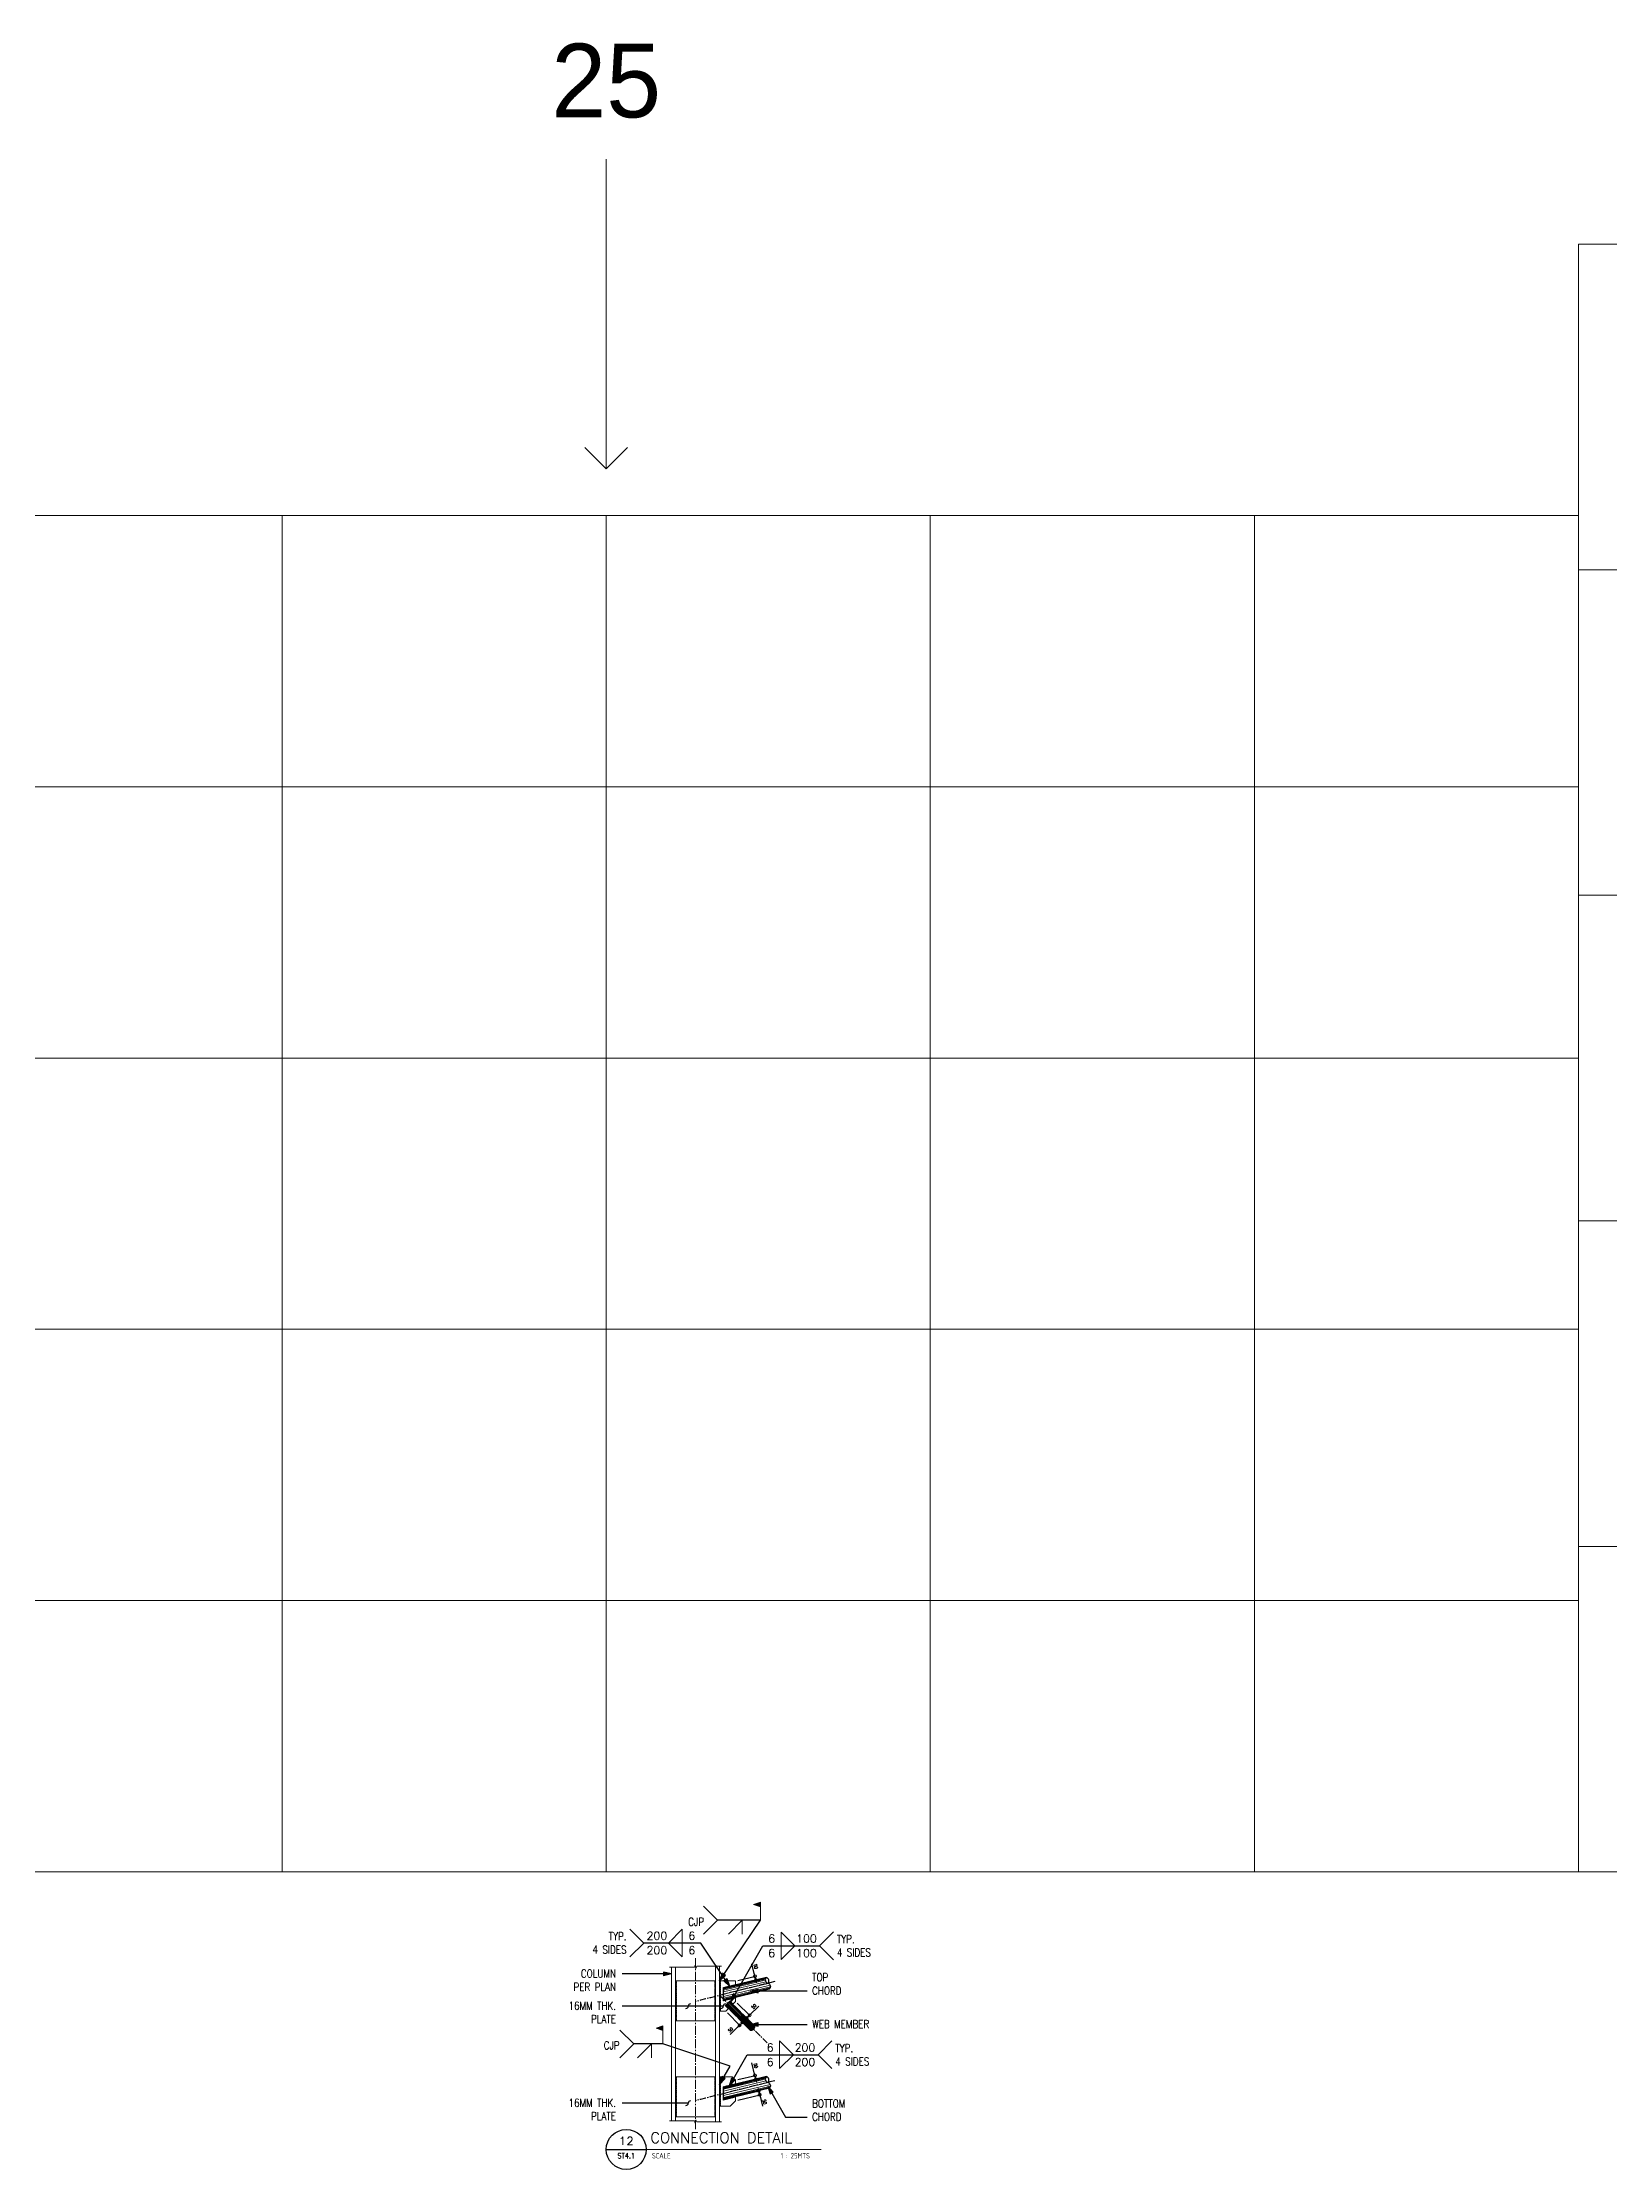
# Model space of a CAD drawing. Header units: millimetres. Extents: x 0 to 437400, y -7936 to 73710.
# Drawn here: x 53706 to 73288, y -3719 to 22860 of the extents above; entities that cross this region are included whole.
import ezdxf
from ezdxf.enums import TextEntityAlignment as Align

# ---------------------------------------------------------------- set-up
doc = ezdxf.new("R2010")
doc.units = ezdxf.units.MM
doc.header["$LTSCALE"] = 10
doc.header["$MEASUREMENT"] = 0
doc.linetypes.add('CENTER', pattern=[50.8, 31.75, -6.35, 6.35, -6.35])
doc.linetypes.add('CENTER2', pattern=[1.125, 0.75, -0.125, 0.125, -0.125])
for name, color, linetype, lineweight in [('.1 - NUMBER 9', 9, 'Continuous', 9), ('HATCH', 8, 'Continuous', 5), ('S-ANNO-DIMS', 1, 'Continuous', 5), ('S-Anno-Text', 52, 'Continuous', 15), ('S-ANNO-WELD', 1, 'Continuous', 9), ('S-BEAM-IDEN', 2, 'Continuous', 9), ('S-DETL-LN03', 3, 'Continuous', 9), ('S_GRID LINES', 252, 'Continuous', 5), ('S_STEEL TRUSS', 5, 'Continuous', 30)]:
    doc.layers.add(name, color=color, linetype=linetype, lineweight=lineweight)
for name, color, linetype in [('A-NEW', 240, 'Continuous'), ('A_LINE', 1, 'Continuous'), ('TARGET-MAIN', 1, 'Continuous')]:
    doc.layers.add(name, color=color, linetype=linetype)
doc.layers.add('S-DETL-GRID', color=62, linetype='Continuous', lineweight=9, plot=False)
doc.styles.add('1', font='simplex.shx', dxfattribs={"width": 0.8, "height": 20})
doc.styles.add('80', font='simplex.shx', dxfattribs={"width": 0.8, "height": 40})
doc.styles.add('ARCHITEXT', font='architxt.shx', dxfattribs={"width": 0.85})
doc.styles.add('ROMANSX', font='ROMANS.shx', dxfattribs={"height": 0.09375})
doc.styles.add('SIMPLEX', font='SIMPLEX.shx', dxfattribs={"width": 1.1})
doc.dimstyles.new('DDIM25', dxfattribs={"dimtxt": 100, "dimasz": 0.5, "dimexe": 5, "dimexo": 30, "dimgap": 20, "dimtad": 1, "dimdec": 0, "dimrnd": 1, "dimdsep": 46, "dimtxsty": '80', "dimblk1": 'ESCADIM_ARW', "dimblk2": 'ESCADIM_ARW', "dimsah": 1, "dimcen": 50, "dimclrd": 1, "dimclre": 1, "dimclrt": 52, "dimadec": 0, "dimazin": 0, "dimtfac": 1, "dimtdec": 0, "dimtofl": 0, "dimtmove": 0, "dimatfit": 3, "dimldrblk": 'ESCADIM_ARW', "dimfxl": 1, "dimtolj": 1, "dimtzin": 0, "dimarcsym": 0})
doc.dimstyles.new('ESCA_ARW$7', dxfattribs={"dimtxt": 200, "dimasz": 1, "dimexe": 100, "dimexo": 100, "dimgap": 100, "dimtad": 1, "dimdec": 0, "dimrnd": 1, "dimdsep": 46, "dimtxsty": '1', "dimblk1": 'dim_arw', "dimblk2": 'dim_arw', "dimsah": 1, "dimcen": 50, "dimclrd": 1, "dimclre": 256, "dimclrt": 52, "dimadec": 0, "dimazin": 0, "dimtfac": 1, "dimtofl": 0, "dimtmove": 0, "dimatfit": 3, "dimldrblk": 'dim_arw', "dimfxl": 1, "dimtolj": 1, "dimtzin": 0, "dimarcsym": 0})
pattern_1 = [(45, (-8709.98, -7658.508), (-3.5355339, 3.5355339), []), (135, (-8709.98, -7658.508), (-3.5355339, -3.5355339), [])]

# ---------------------------------------------------------------- blocks, each defined once
blk = doc.blocks.new('TARGET-DWGLABEL')
at = {"layer": 'TARGET-MAIN'}
blk.add_line((-7.5, 0), (7.5, 0), dxfattribs=at)
blk.add_circle((0, 0), 7.5, dxfattribs=at)
at = {"layer": 'TARGET-MAIN', "color": 2, "style": 'ARCHITEXT', "width": 0.85}
blk.add_text('SCALE', height=2, dxfattribs=at).set_placement((9.66, -2.36), align=Align.MIDDLE_LEFT)
at = {"layer": 'TARGET-MAIN', "color": 4, "style": 'ARCHITEXT', "width": 0.85}
blk.add_attdef('DWG_NO.', text='', height=3, dxfattribs=at).set_placement((0, 3.17), align=Align.MIDDLE_CENTER)
at = {"layer": 'TARGET-MAIN', "color": 6, "style": 'ARCHITEXT', "width": 0.85}
blk.add_attdef('DRAWING_TITLE', text='', height=5, dxfattribs=at).set_placement((9.08, 4.41), align=Align.MIDDLE_LEFT)
at = {"layer": 'TARGET-MAIN', "color": 3, "style": 'ARCHITEXT', "width": 0.85}
blk.add_attdef('SHT_NO.', text='', height=2, dxfattribs=at).set_placement((-0.02, -2.36), align=Align.MIDDLE_CENTER)
at = {"layer": 'TARGET-MAIN', "color": 2, "style": 'ARCHITEXT', "width": 0.85}
blk.add_attdef('SCALE', text='', height=2, dxfattribs=at).set_placement((69.6, -2.36), align=Align.MIDDLE_RIGHT)
blk = doc.blocks.new('ESCADIM_ARW')
at = {"color": 9}
blk.add_line((75, 0), (-75, 0), dxfattribs=at)
blk.add_circle((0, 0), 37.5, dxfattribs=at)
blk = doc.blocks.new('*D82')
at = {"layer": 'Defpoints', "color": 0, "transparency": 16777216}
for p in [(62244, -1742), (62279, -1707), (62453, -1881)]:
    blk.add_point(p, dxfattribs=at)
at = {"layer": 'S-ANNO-DIMS', "color": 1, "lineweight": -2, "transparency": 16777216}
for p, q in [((62265, -1763), (62421, -1919)), ((62300, -1728), (62456, -1884)), ((62417, -1916), (62300, -2034)), ((62452, -1881), (62418, -1916))]:
    blk.add_line(p, q, dxfattribs=at)
at = {"layer": 'S-ANNO-DIMS', "color": 1, "lineweight": -2, "transparency": 16777216, "xscale": 0.5, "yscale": 0.5, "zscale": 0.5}
for p, rotation in [((62453, -1881), 44.99999999999338), ((62417, -1916), 224.9999999999934)]:
    blk.add_blockref('ESCADIM_ARW', p, dxfattribs=dict(at, rotation=rotation))
at = {"layer": 'S-ANNO-DIMS', "color": 52, "transparency": 16777216, "insert": (62304, -1973), "char_height": 40, "attachment_point": 5, "rotation": 45, "style": '80'}
blk.add_mtext('\\A1;50', dxfattribs=at)
blk = doc.blocks.new('*D83')
at = {"layer": 'Defpoints', "color": 0, "transparency": 16777216}
for p in [(62332, -1654), (62367, -1618), (62506, -1827)]:
    blk.add_point(p, dxfattribs=at)
at = {"layer": 'S-ANNO-DIMS', "color": 1, "lineweight": -2, "transparency": 16777216}
for p, q in [((62353, -1675), (62509, -1831)), ((62388, -1639), (62545, -1796)), ((62506, -1827), (62541, -1792)), ((62541, -1792), (62656, -1677))]:
    blk.add_line(p, q, dxfattribs=at)
at = {"layer": 'S-ANNO-DIMS', "color": 1, "lineweight": -2, "transparency": 16777216, "xscale": 0.5, "yscale": 0.5, "zscale": 0.5}
for p, rotation in [((62506, -1827), 225.0000000000022), ((62541, -1792), 45.00000000000215)]:
    blk.add_blockref('ESCADIM_ARW', p, dxfattribs=dict(at, rotation=rotation))
at = {"layer": 'S-ANNO-DIMS', "color": 52, "transparency": 16777216, "insert": (62595, -1682), "char_height": 40, "attachment_point": 5, "rotation": 45, "style": '80'}
blk.add_mtext('\\A1;50', dxfattribs=at)
blk = doc.blocks.new('*D84')
at = {"layer": 'Defpoints', "color": 0, "transparency": 16777216}
for p in [(62367, -1363), (62379, -1411), (62620, -1352)]:
    blk.add_point(p, dxfattribs=at)
at = {"layer": 'S-ANNO-DIMS', "color": 1, "lineweight": -2, "transparency": 16777216}
for p, q in [((62396, -1356), (62614, -1303)), ((62609, -1304), (62571, -1147)), ((62620, -1352), (62609, -1305)), ((62408, -1404), (62625, -1351))]:
    blk.add_line(p, q, dxfattribs=at)
at = {"layer": 'S-ANNO-DIMS', "color": 1, "lineweight": -2, "transparency": 16777216, "xscale": 0.5, "yscale": 0.5, "zscale": 0.5}
for p, rotation in [((62609, -1304), 103.5866003085701), ((62620, -1352), 283.5866003085701)]:
    blk.add_blockref('ESCADIM_ARW', p, dxfattribs=dict(at, rotation=rotation))
at = {"layer": 'S-ANNO-DIMS', "color": 52, "transparency": 16777216, "insert": (62620, -1182), "char_height": 40, "attachment_point": 5, "rotation": 283.5866, "style": '80'}
blk.add_mtext('\\A1;50', dxfattribs=at)
blk = doc.blocks.new('*D85')
at = {"layer": 'Defpoints', "color": 0, "transparency": 16777216}
for p in [(62367, -2602), (62379, -2650), (62620, -2592)]:
    blk.add_point(p, dxfattribs=at)
at = {"layer": 'S-ANNO-DIMS', "color": 1, "lineweight": -2, "transparency": 16777216}
for p, q in [((62609, -2544), (62571, -2386)), ((62396, -2595), (62614, -2543)), ((62408, -2643), (62625, -2591)), ((62620, -2591), (62609, -2544))]:
    blk.add_line(p, q, dxfattribs=at)
at = {"layer": 'S-ANNO-DIMS', "color": 1, "lineweight": -2, "transparency": 16777216, "xscale": 0.5, "yscale": 0.5, "zscale": 0.5}
for p, rotation in [((62609, -2544), 103.5866003085701), ((62620, -2592), 283.5866003085701)]:
    blk.add_blockref('ESCADIM_ARW', p, dxfattribs=dict(at, rotation=rotation))
at = {"layer": 'S-ANNO-DIMS', "color": 52, "transparency": 16777216, "insert": (62620, -2421), "char_height": 40, "attachment_point": 5, "rotation": 283.5866, "style": '80'}
blk.add_mtext('\\A1;50', dxfattribs=at)
blk = doc.blocks.new('*D86')
at = {"layer": 'Defpoints', "color": 0, "transparency": 16777216}
for p in [(62355, -2811), (62367, -2859), (62656, -2737)]:
    blk.add_point(p, dxfattribs=at)
at = {"layer": 'S-ANNO-DIMS', "color": 1, "lineweight": -2, "transparency": 16777216}
for p, q in [((62384, -2804), (62661, -2736)), ((62396, -2852), (62673, -2784)), ((62656, -2737), (62668, -2785)), ((62668, -2785), (62703, -2928))]:
    blk.add_line(p, q, dxfattribs=at)
at = {"layer": 'S-ANNO-DIMS', "color": 1, "lineweight": -2, "transparency": 16777216, "xscale": 0.5, "yscale": 0.5, "zscale": 0.5}
for p, rotation in [((62656, -2737), 103.8134982631307), ((62668, -2785), 283.8134982631308)]:
    blk.add_blockref('ESCADIM_ARW', p, dxfattribs=dict(at, rotation=rotation))
at = {"layer": 'S-ANNO-DIMS', "color": 52, "transparency": 16777216, "insert": (62731, -2874), "char_height": 40, "attachment_point": 5, "rotation": 283.8135, "style": '80'}
blk.add_mtext('\\A1;50', dxfattribs=at)
blk = doc.blocks.new('dim_arw')
h = blk.add_hatch(color=256)
h.paths.add_polyline_path([(-125.6, 29.45), (0, 0), (-125.6, -29.45, -0.115681), (-132.51, 0, -0.115681)])
h.paths.add_polyline_path([(-249.02, 58.4), (-125.6, 29.45, 0.115681), (-132.51, 0, 0.115681), (-125.6, -29.45), (-249.02, -58.4)])
for p, q in [((0, 0), (-249.02, 58.4)), ((-249.02, 58.4), (-249.02, -58.4)), ((0, 0), (-249.02, -58.4))]:
    blk.add_line(p, q)
blk = doc.blocks.new('*U10')
at = {"layer": 'S-ANNO-WELD'}
blk.add_lwpolyline([(0, 0), (0, -0.162), (0.162, 0)], dxfattribs=at)

msp = doc.modelspace()

# ---------------------------------------------------------------- hatches: boundary and pattern name
at = {"layer": 'HATCH'}
h = msp.add_hatch(dxfattribs=at)
h.set_pattern_fill('ANSI37', color=256, scale=40, style=0)
h.set_pattern_definition([(45, (-8709.98, -6460.7145), (-3.5355339, 3.5355339), []), (135, (-8709.98, -6460.7145), (-3.5355339, -3.5355339), [])])
h.paths.add_polyline_path([(62117.24951, -1362.61073), (62107.24951, -1362.61073), (62107.24951, -1600.11375, -0.0000332515), (62117.24951, -1597.55586)])
h.paths.add_polyline_path([(61627.24951, -1362.61073), (61617.24951, -1362.61073), (61617.24951, -1862.61073), (61627.24951, -1862.61073)])
h.paths.add_polyline_path([(62117.24951, -1597.55586, 0.0000332515), (62107.24951, -1600.11375), (62107.24951, -1862.61073), (62117.24951, -1862.61073)])
h = msp.add_hatch(dxfattribs=at)
h.set_pattern_fill('ANSI37', color=256, scale=40, style=0)
h.set_pattern_definition(pattern_1)
h.paths.add_polyline_path([(62177.24951, -1362.61073), (62167.24951, -1362.61073), (62167.24951, -1741.95616), (62177.24951, -1741.95616)])
h = msp.add_hatch(dxfattribs=at)
h.set_pattern_fill('ANSI37', color=256, scale=20, angle=15, style=0)
h.set_pattern_definition([(60, (-8709.9798, -7658.5078), (-2.16506351, 1.25), []), (150, (-8709.9798, -7658.5078), (-1.25, -2.16506351), [])])
h.paths.add_polyline_path([(62217.24951, -1450.63161), (62367.24951, -1413.76001), (62367.24951, -1408.61117), (62212.24951, -1446.71183), (62212.24951, -1531.61954, -0.00001662), (62217.24951, -1530.34786)])
h.paths.add_polyline_path([(62217.24951, -1530.34786, 0.00001662), (62212.24951, -1531.61954), (62212.24951, -1586.95616), (62217.24951, -1591.95616)])
h.paths.add_polyline_path([(62217.24951, -1591.95616), (62212.24951, -1586.95616), (62212.24951, -1611.51086), (62231.95833, -1606.66498), (62227.82555, -1602.5322), (62217.24951, -1605.13257)])
h.paths.add_polyline_path([(62367.24951, -1573.40048), (62367.24951, -1568.25157), (62227.82555, -1602.5322), (62231.95833, -1606.66498)])
h = msp.add_hatch(dxfattribs=at)
h.set_pattern_fill('ANSI37', color=256, scale=20, angle=45, style=0)
h.set_pattern_definition([(90, (-8709.9798, -7658.5078), (-2.5, 4e-16), []), (180, (-8709.9798, -7658.5078), (-4e-16, -2.5), [])])
h.paths.add_polyline_path([(62243.50582, -1671.24548), (62270.02233, -1644.72898), (62266.48679, -1641.19345), (62236.43475, -1671.24548), (62275.32563, -1710.13636), (62278.86116, -1706.60082)])
h.paths.add_polyline_path([(62296.53883, -1618.21247), (62331.89417, -1653.56781), (62335.4297, -1650.03228), (62296.53883, -1611.14141), (62266.48679, -1641.19345), (62270.02233, -1644.72898)])
h = msp.add_hatch(dxfattribs=at)
h.set_pattern_fill('ANSI37', color=256, scale=40, style=0)
h.set_pattern_definition(pattern_1)
h.paths.add_polyline_path([(62117.24951, -2560.40403), (62107.24951, -2560.40403), (62107.24951, -2797.90705, -0.0000332515), (62117.24951, -2795.34917)])
h.paths.add_polyline_path([(61627.24951, -2560.40403), (61617.24951, -2560.40403), (61617.24951, -3060.40403), (61627.24951, -3060.40403)])
h.paths.add_polyline_path([(62117.24951, -2795.34917, 0.0000332515), (62107.24951, -2797.90705), (62107.24951, -3060.40403), (62117.24951, -3060.40403)])
h = msp.add_hatch(dxfattribs=at)
h.set_pattern_fill('ANSI37', color=256, scale=40, style=0)
h.set_pattern_definition(pattern_1)
h.paths.add_polyline_path([(62177.24951, -2560.40403), (62167.24951, -2560.40403), (62167.24951, -2782.581, -0.0000332447), (62177.24951, -2780.03162)])
h.paths.add_polyline_path([(62177.24951, -2780.03162, 0.0000332447), (62167.24951, -2782.581), (62167.24951, -2929.47514), (62177.24951, -2929.47514)])
h = msp.add_hatch(dxfattribs=at)
h.set_pattern_fill('ANSI37', color=256, scale=20, style=0)
h.set_pattern_definition([(45, (-8709.9798, -7658.5078), (-1.76776695, 1.76776695), []), (135, (-8709.9798, -7658.5078), (-1.76776695, -1.76776695), [])])
h.paths.add_polyline_path([(62367.24951, -2653.2604), (62367.24951, -2648.11156), (62212.24951, -2686.21221), (62212.24951, -2771.11993, -0.00001662), (62217.24951, -2769.84825), (62217.24951, -2690.132)])
h.paths.add_polyline_path([(62217.24951, -2769.84825, 0.00001662), (62212.24951, -2771.11993), (62212.24951, -2851.01124), (62367.24951, -2812.90087), (62367.24951, -2807.75195), (62217.24951, -2844.63296)])

# ---------------------------------------------------------------- linework, layer by layer
at = {"layer": '.1 - NUMBER 9', "color": 1}
for points in [[(61542.24951, -1192.40485), (61853.35245, -1192.40485), (61862.50847, -1164.61073), (61871.99054, -1206.3019), (61881.14657, -1178.50779), (62192.24951, -1178.50779)], [(62192.24951, -3124.30109), (61881.14657, -3124.30109), (61871.99054, -3096.50697), (61862.50847, -3138.19815), (61853.35245, -3110.40403), (61542.24951, -3110.40403)]]:
    msp.add_lwpolyline(points, dxfattribs=at)
at = {"layer": 'A-NEW', "color": 253, "linetype": 'CENTER', "ltscale": 0.25}
msp.add_line((62167.77913, -1542.48578), (62780.16732, -2154.87397), dxfattribs=at)
for centre in [(81343.59768, -76741.7565), (81343.59768, -77981.25688)]:
    msp.add_arc(centre, 77605.23941, 103.7797309839, 104.534737097, dxfattribs=at)
at = {"layer": 'A_LINE', "color": 1, "lineweight": 13}
msp.add_line((60750, -3468.50778), (63437.25781, -3468.50778), dxfattribs=at)
at = {"layer": 'HATCH', "color": 250}
for p, q in [((62217.24951, -1452.35275), (62747.389, -1323.91468)), ((62217.24951, -1454.74172), (62745.20973, -1326.83195)), ((62217.24951, -1459.567), (62741.97878, -1332.44046)), ((62217.24951, -1465.70006), (62739.42523, -1339.19254)), ((62217.24951, -1477.14145), (62737.80837, -1351.02588)), ((62217.24951, -1499.30274), (62743.36761, -1371.83952)), ((62217.24951, -1529.75313), (62772.78529, -1392.90423)), ((62217.24951, -1555.9731), (62797.87318, -1415.29682)), ((62217.24951, -1578.13439), (62801.72422, -1436.52454)), ((62217.24951, -1589.57578), (62798.97429, -1448.63257)), ((62217.24951, -1595.70883), (62795.50678, -1455.6062)), ((62217.24951, -1600.53411), (62791.12954, -1461.4926)), ((62217.24951, -1602.92308), (62788.04116, -1464.63025)), ((62245.50342, -1669.24788), (62555.14835, -1981.82195)), ((62246.33367, -1668.41764), (62557.10927, -1982.13308)), ((62248.01061, -1666.74069), (62560.55748, -1982.24415)), ((62250.14205, -1664.60926), (62564.29971, -1981.73875)), ((62254.11831, -1660.633), (62570.04984, -1979.55314)), ((62261.82008, -1652.93122), (62577.9572, -1972.05889)), ((62270.02233, -1644.72898), (62580.63362, -1955.34027)), ((62281.18078, -1633.57053), (62597.36465, -1952.74539)), ((62288.62787, -1626.12343), (62604.80172, -1945.28818)), ((62292.47265, -1622.27866), (62607.07668, -1939.85875)), ((62294.436, -1620.11918), (62607.69787, -1936.3444)), ((62296.00612, -1618.74519), (62607.60419, -1931.60783)), ((62217.24951, -2690.20122), (62749.21531, -2561.32042)), ((62217.24951, -2691.85314), (62747.389, -2563.41507)), ((62217.24951, -2694.24211), (62745.20973, -2566.33233)), ((62217.24951, -2699.06739), (62741.97878, -2571.94085)), ((62217.24951, -2705.20044), (62739.42523, -2578.69292)), ((62217.24951, -2716.64184), (62737.80837, -2590.52627)), ((62217.24951, -2738.80312), (62743.36761, -2611.3399)), ((62217.24951, -2769.25352), (62772.78529, -2632.40461)), ((62217.24951, -2795.47349), (62797.87318, -2654.7972)), ((62217.24951, -2817.63477), (62801.72422, -2676.02493)), ((62217.24951, -2829.07617), (62798.97429, -2688.13295)), ((62217.24951, -2835.20922), (62795.50678, -2695.10659)), ((62217.24951, -2840.0345), (62791.12954, -2700.99298)), ((62217.24951, -2842.42347), (62788.04116, -2704.13063))]:
    msp.add_line(p, q, dxfattribs=at)
at = {"layer": 'S-ANNO-WELD'}
for p, q in [((62678.86943, -603.09679), (62678.86943, -407.27786)), ((61458.89296, -2150.34128), (61458.89296, -1954.52234))]:
    msp.add_line(p, q, dxfattribs=at)
for points in [[(61967.39291, -430.03102), (62140.45868, -603.09679), (61967.39291, -776.16257)], [(62678.86943, -436.16575), (62678.86943, -378.38997), (62592.20575, -407.27786), (62678.86943, -436.16575)], [(61046.48941, -715.75413), (61219.55519, -888.8199), (61046.48941, -1061.88568)], [(63590.17426, -750.88629), (63417.10849, -923.95206), (63590.17426, -1097.01783)], [(60920.48222, -1977.27551), (61093.54799, -2150.34128), (60920.48222, -2323.40705)], [(61458.89296, -1983.41023), (61458.89296, -1925.63445), (61372.22929, -1954.52234), (61458.89296, -1983.41023)], [(63570.5192, -2112.59294), (63397.45343, -2285.65871), (63570.5192, -2458.72449)]]:
    msp.add_lwpolyline(points, dxfattribs=at)
for points in [[(62678.86943, -436.16575), (62592.20575, -407.27786), (62678.86943, -378.38997)], [(61458.89296, -1983.41023), (61372.22929, -1954.52234), (61458.89296, -1925.63445)]]:
    msp.add_solid(points, dxfattribs=at)
at = {"layer": 'S-BEAM-IDEN'}
for points in [[(61617.24951, -1362.61073), (62117.24951, -1362.61073), (62117.24951, -1862.61073), (61617.24951, -1862.61073)], [(61617.24951, -2560.40403), (62117.24951, -2560.40403), (62117.24951, -3060.40403), (61617.24951, -3060.40403)]]:
    msp.add_lwpolyline(points, close=True, dxfattribs=at)
for points in [[(62278.86116, -1706.60082), (62243.50582, -1741.95616), (62167.24951, -1741.95616), (62167.24951, -1362.61073), (62367.24951, -1362.61073), (62367.24951, -1413.61073)], [(62367.24951, -1568.21247), (62367.24951, -1618.21247), (62331.89417, -1653.56781)], [(62167.24951, -2560.40403), (62325.54242, -2560.40403), (62367.24951, -2602.11112), (62367.24951, -2653.11112)], [(62367.24951, -2807.61207), (62367.24951, -2859.24112), (62297.01549, -2929.47514), (62167.24951, -2929.47514), (62167.24951, -2560.40403)]]:
    msp.add_lwpolyline(points, dxfattribs=at)
at = {"layer": 'S-DETL-GRID'}
for p, q in [((56700, 16949.99997), (56700, 0)), ((60750, 16949.99997), (60750, 0)), ((64800, 16949.99997), (64800, 0)), ((68850, 16949.99997), (68850, 0)), ((102060, 16271.99998), (72900, 16271.99998)), ((72900, 13559.99998), (48600, 13559.99998)), ((102060, 12203.99998), (72900, 12203.99998)), ((72900, 10169.99998), (48600, 10169.99998)), ((102060, 8135.99999), (72900, 8135.99999)), ((72900, 6779.99999), (48600, 6779.99999)), ((102060, 4067.99999), (72900, 4067.99999)), ((72900, 3389.99999), (48600, 3389.99999))]:
    msp.add_line(p, q, dxfattribs=at)
for points in [[(60750, 21404.37435), (60750, 17532.25418), (60483.20989, 17799.04429)], [(60750, 21404.37435), (60750, 17532.25418), (61016.79011, 17799.04429)]]:
    msp.add_lwpolyline(points, dxfattribs=at)
at = {"layer": 'S-DETL-GRID', "color": 252}
msp.add_lwpolyline([(72900, 20339.99997), (102060, 20339.99997), (102060, 0), (72900, 0)], close=True, dxfattribs=at)
at = {"layer": 'S-DETL-GRID'}
msp.add_lwpolyline([(48600, 16949.99997), (72900, 16949.99997), (72900, 0), (48600, 0)], close=True, dxfattribs=at)
at = {"layer": 'S-DETL-LN03'}
for p, q in [((61567.24951, -3110.40403), (61567.24951, -1192.40485)), ((61617.24951, -3110.40403), (61617.24951, -1192.40485)), ((62117.24951, -3124.30109), (62117.24951, -1178.50779)), ((62167.24951, -3124.30109), (62167.24951, -1178.50779))]:
    msp.add_line(p, q, dxfattribs=at)
at = {"layer": 'S_GRID LINES', "linetype": 'CENTER2', "ltscale": 15}
msp.add_line((61867.24951, -1078.50779), (61867.24951, -3224.30109), dxfattribs=at)
at = {"layer": 'S_STEEL TRUSS', "linetype": 'Continuous', "ltscale": 2000}
for p, q in [((62751.85768, -1319.21922), (62217.24951, -1450.63161)), ((62217.24951, -1605.13257), (62217.24951, -1450.63161)), ((62607.00872, -1928.68236), (62296.53883, -1618.21247)), ((62751.85768, -2558.7196), (62217.24951, -2690.132)), ((62217.24951, -2844.63296), (62217.24951, -2690.132))]:
    msp.add_line(p, q, dxfattribs=at)
for points in [[(62751.85768, -1319.21922, 0.5986677255), (62769.82887, -1392.0343, 0.5986677255), (62751.85768, -1319.21922)], [(62607.00872, -1928.68236, 0.586079199), (62580.52862, -1954.93096, 0.5862674355), (62607.00872, -1928.68236)], [(62751.85768, -2558.7196, 0.5986677255), (62769.82887, -2631.53469, 0.5986677255), (62751.85768, -2558.7196)]]:
    msp.add_lwpolyline(points, format="xyb", close=True, dxfattribs=at)
for points in [[(62769.82887, -1392.0343, -0.5986677255), (62787.80006, -1464.84938), (62217.24951, -1605.13257)], [(62580.52862, -1954.93096, -0.5796025806), (62553.7442, -1981.48386), (62243.50582, -1671.24548), (62296.53883, -1618.21247)], [(62769.82887, -2631.53469, -0.5986677255), (62787.80006, -2704.34977), (62217.24951, -2844.63296)]]:
    msp.add_lwpolyline(points, format="xyb", dxfattribs=at)

# ---------------------------------------------------------------- block references
at = {"layer": 'S-ANNO-WELD', "rotation": 180}
for p, xscale, yscale, zscale in [((61701.14193, -888.8199), 1066.666666666715, 1066.666666666715, 1066.666666666715), ((62448.97965, -776.16257), 1066.666666666715, 1066.666666666715, 1066.666666666715), ((62935.52174, -923.95206), -1066.666666666715, 1066.666666666642, 1066.666666666667), ((62915.86668, -2285.65871), -1066.666666666715, 1066.666666666642, 1066.666666666667), ((61315.53608, -2323.40705), 1066.666666666715, 1066.666666666715, 1066.666666666715)]:
    msp.add_blockref('*U10', p, dxfattribs=dict(at, xscale=xscale, yscale=yscale, zscale=zscale))
at = {"layer": 'S-ANNO-WELD'}
for p, xscale, yscale, zscale in [((61701.14193, -888.8199), -1066.666666666715, 1066.666666666642, 1066.666666666667), ((62935.52174, -923.95206), 1066.666666666715, 1066.666666666715, 1066.666666666715), ((62915.86668, -2285.65871), 1066.666666666715, 1066.666666666715, 1066.666666666715)]:
    msp.add_blockref('*U10', p, dxfattribs=dict(at, xscale=xscale, yscale=yscale, zscale=zscale))
at = {"layer": 'TARGET-MAIN', "color": 1, "lineweight": 13}
ref = msp.add_blockref('TARGET-DWGLABEL', (61000, -3468.50778), dxfattribs=dict(at, xscale=33.33333333333333, yscale=33.33333333333333, zscale=33.33333333333333))
ref.add_attrib('DWG_NO.', '12', dxfattribs={"color": 4, "height": 100, "style": 'SIMPLEX', "width": 1.1}).set_placement((61000, -3362.72783), align=Align.MIDDLE_CENTER)
ref.add_attrib('SHT_NO.', 'ST4.1', dxfattribs={"color": 3, "height": 66.666667, "style": 'SIMPLEX', "width": 0.8}).set_placement((60999.49061, -3547.01557), align=Align.MIDDLE_CENTER)
ref.add_attrib('DRAWING_TITLE', 'CONNECTION DETAIL', dxfattribs={"color": 5, "height": 133.3333333, "style": 'SIMPLEX'}).set_placement((61302.63441, -3321.62062), align=Align.MIDDLE_LEFT)
ref.add_attrib('SCALE', '1 : 25MTS', dxfattribs={"color": 2, "height": 66.666667, "style": 'ARCHITEXT', "width": 0.85}).set_placement((63295.71011, -3547.01557), align=Align.MIDDLE_RIGHT)

# ---------------------------------------------------------------- texts
at = {"layer": 'S-Anno-Text', "char_height": 100}
for s, insert, width, attachment_point, style in [('TYP.\\P4 SIDES', (61003.80556, -1021.58591), 1928.9779984, 9, '1'), ('200', (61254.90887, -798.30341), 687.9154093, 4, 'ROMANSX'), ('CJP', (61973.44945, -674.17222), 1928.9779984, 9, '1'), ('6', (61776.40969, -798.30341), 687.9154093, 4, 'ROMANSX'), ('6', (62860.25398, -833.43556), 687.9154093, 6, 'ROMANSX'), ('100', (63381.7548, -833.43556), 687.9154093, 6, 'ROMANSX'), ('TYP.\\P4 SIDES', (63632.85812, -1056.71807), 1928.9779984, 7, '1'), ('200', (61254.90887, -979.3364), 687.9154093, 4, 'ROMANSX'), ('6', (61776.40969, -979.3364), 687.9154093, 4, 'ROMANSX'), ('6', (62860.25398, -1014.46856), 687.9154093, 6, 'ROMANSX'), ('100', (63381.7548, -1014.46856), 687.9154093, 6, 'ROMANSX'), ('COLUMN\\PPER PLAN', (60872.49645, -1487.46049), 2411.222498, 9, '1'), ('TOP\\PCHORD', (63323.28753, -1533.69746), 1928.9779984, 7, '1'), ('16MM THK.\\PPLATE', (60872.49645, -1889.69325), 2411.222498, 9, '1'), ('WEB MEMBER', (63323.28753, -1952.52073), 1928.9779984, 7, '1'), ('CJP', (60917.66027, -2217.50284), 2411.222498, 9, '1'), ('6', (62840.59892, -2195.14222), 687.9154093, 6, 'ROMANSX'), ('6', (62840.59892, -2376.17521), 687.9154093, 6, 'ROMANSX'), ('200', (63362.09974, -2195.14222), 687.9154093, 6, 'ROMANSX'), ('200', (63362.09974, -2376.17521), 687.9154093, 6, 'ROMANSX'), ('TYP.\\P4 SIDES', (63613.20306, -2418.42472), 1928.9779984, 7, '1'), ('16MM THK.\\PPLATE', (60872.49645, -3102.42949), 2411.222498, 9, '1'), ('BOTTOM\\PCHORD', (63323.28753, -3110.70517), 1928.9779984, 7, '1')]:
    msp.add_mtext(s, dxfattribs=dict(at, insert=insert, width=width, attachment_point=attachment_point, style=style))
at = {"layer": 'S-DETL-GRID'}
msp.add_text('25', height=921.777138, dxfattribs=at).set_placement((60750, 21924.39011), align=Align.CENTER)

# ---------------------------------------------------------------- dimensions: what is measured, and where the dimension line sits
at = {"layer": 'S-ANNO-DIMS'}
for base, p1, p2, angle, picture, middle in [((62620.41206, -1352.36728), (62367.24951, -1362.61073), (62378.88128, -1410.73994), 283.586600309, '*D84', (62581.46865, -1191.22964)), ((62452.7714, -1880.51107), (62243.50582, -1741.95616), (62278.86116, -1706.60082), 45, '*D82', (62332.18632, -2001.09615)), ((62505.80441, -1827.47806), (62367.24951, -1618.21247), (62331.89417, -1653.56781), 225, '*D83', (62623.36933, -1709.91314)), ((62620.41206, -2591.86767), (62367.24951, -2602.11112), (62378.88128, -2650.24033), 283.586600309, '*D85', (62581.46865, -2430.73003)), ((62656.22265, -2736.70115), (62367.24951, -2859.24112), (62355.3114, -2810.68722), 103.813498263, '*D86', (62692.38376, -2883.77324))]:
    dim = msp.add_linear_dim(base=base, p1=p1, p2=p2, angle=angle, dimstyle='DDIM25', dxfattribs=at)
    dim.commit()
    dim.dimension.update_dxf_attribs({"geometry": picture, "text_midpoint": middle, "dimtype": 161})

# ---------------------------------------------------------------- leaders
at = {"layer": 'S-ANNO-WELD'}
for points, override in [([(62167.24951, -1362.61073), (62678.86943, -603.09679), (62140.45868, -603.09679)], {"dimscale": 0.1, "dimasz": 4}), ([(62296.40646, -1431.17399), (61931.0317, -888.8199), (61219.55519, -888.8199)], {"dimscale": 0.1, "dimasz": 4}), ([(62305.99725, -1623.07791), (62705.63197, -923.95206), (63417.10849, -923.95206)], {"dimscale": 0.1, "dimasz": 4}), ([(61567.24951, -1275.38988), (60949.10808, -1275.38988)], {"dimscale": 0.1, "dimasz": 4}), ([(62551.31148, -1487.43331), (63261.99823, -1487.43331)], {"dimscale": 0.1, "dimasz": 4}), ([(61775.24547, -1677.62263), (60949.10808, -1677.62263)], {"dimscale": 0.1, "dimasz": 800, "dimldrblk": 'Integral'}), ([(62212.3709, -1677.62263), (60949.10808, -1677.62263)], {"dimscale": 0.1, "dimasz": 800, "dimldrblk": 'Integral'}), ([(62551.31148, -1906.25658), (63261.99823, -1906.25658)], {"dimscale": 0.1, "dimasz": 4}), ([(62167.24951, -2655.83263), (62297.45116, -2427.10014), (61458.89296, -2150.34128), (61093.54799, -2150.34128)], {"dimscale": 0.1, "dimasz": 4}), ([(62291.6305, -2672.76976), (62512.91114, -2285.65871), (63397.45343, -2285.65871)], {"dimscale": 0.1, "dimasz": 4}), ([(61775.24547, -2890.35888), (60949.10808, -2890.35888)], {"dimscale": 0.1, "dimasz": 800, "dimldrblk": 'Integral'}), ([(62768.08167, -2677.32998), (62989.36231, -3064.44103), (63261.99823, -3064.44103)], {"dimscale": 0.1, "dimasz": 4})]:
    msp.add_leader(points, dimstyle='ESCA_ARW$7', override=override, dxfattribs=at)

doc.saveas('drawing.dxf')
